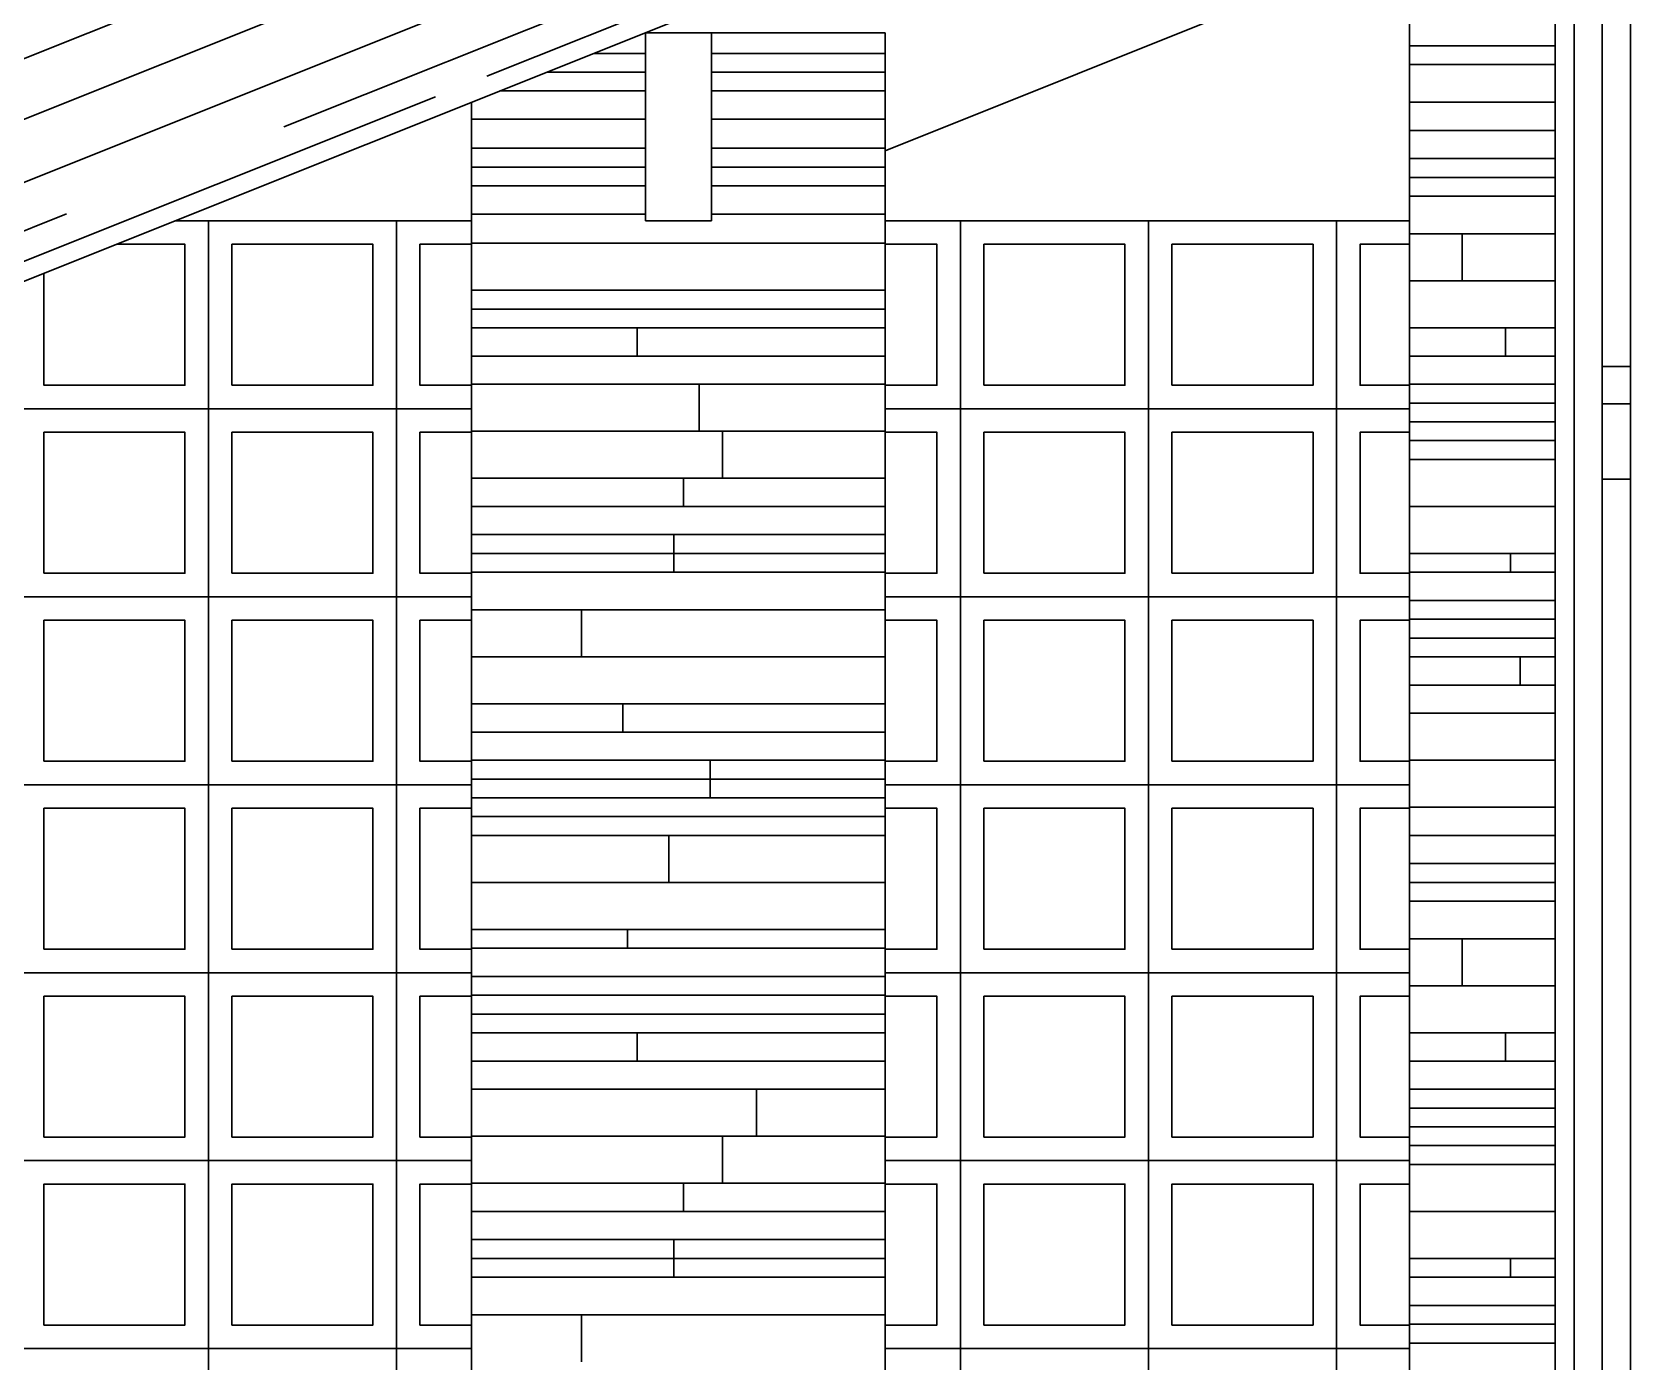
# Model space of a CAD drawing. Header units: millimetres. Extents: x -4228 to 27092, y -6721 to 984.
# Drawn here: x 22916.8 to 23087.8, y -2753.9 to -2612.4 of the extents above; entities that cross this region are included whole.
import ezdxf

# ---------------------------------------------------------------- set-up
doc = ezdxf.new("R2010")
doc.units = ezdxf.units.MM
doc.header["$LTSCALE"] = 50
for name, color, linetype in [('cobogo', 7, 'Continuous'), ('esquadrias', 3, 'Continuous'), ('estruturametalica', 2, 'Continuous'), ('hatch', 2, 'Continuous'), ('madeiramento', 2, 'Continuous'), ('PAREDES3', 2, 'Continuous'), ('pedras', 2, 'Continuous'), ('PENA01', 3, 'Continuous'), ('telhas', 3, 'Continuous')]:
    doc.layers.add(name, color=color, linetype=linetype)

msp = doc.modelspace()

# ---------------------------------------------------------------- hatches: boundary and pattern name
at = {"layer": 'hatch', "linetype": 'Continuous', "lineweight": 30}
h = msp.add_hatch(dxfattribs=at)
h.set_pattern_fill('AR-RROOF', color=3, scale=0.7, style=0)
h.set_pattern_definition([(21.8014, (18109.732, -4110.413), (29.71497, 31.035633), [266.7, -35.56, 88.9, -17.78]), (21.8014, (18128.386, -4093.376), (-25.29074, 15.35273), [53.34, -5.8674, 106.68, -13.335]), (21.8014, (18112.373, -4093.079), (81.419012, 45.397868), [142.24, -24.892, 71.12, -17.78])])
h.paths.add_polyline_path([(23004.28, -2603.56), (22975.69, -2603.56), (22973.69, -2598.56), (22875.16, -2637.97), (22877.16, -2642.97), (22905.75, -2642.97)])

# ---------------------------------------------------------------- linework, layer by layer
at = {"layer": 'cobogo', "color": 3, "linetype": 'Continuous', "lineweight": 30}
for points in [[(22915.52, -2639.06), (22915.52, -2652.46), (22935.52, -2652.46), (22935.52, -2632.46), (22932.02, -2632.46)], [(22915.52, -2639.06), (22915.52, -2652.46), (22935.52, -2652.46), (22935.52, -2632.46), (22932.02, -2632.46)], [(22915.52, -2639.06), (22915.52, -2652.46), (22935.52, -2652.46), (22935.52, -2632.46), (22932.02, -2632.46)], [(22915.52, -2639.06), (22915.52, -2652.46), (22935.52, -2652.46), (22935.52, -2632.46), (22932.02, -2632.46)], [(22963.52, -2632.46), (22955.52, -2632.46), (22955.52, -2652.46), (22963.52, -2652.46)], [(22963.52, -2632.46), (22955.52, -2632.46), (22955.52, -2652.46), (22963.52, -2652.46)], [(22963.52, -2632.46), (22955.52, -2632.46), (22955.52, -2652.46), (22963.52, -2652.46)], [(22963.52, -2632.46), (22955.52, -2632.46), (22955.52, -2652.46), (22963.52, -2652.46)], [(23007.52, -2652.46), (23015.52, -2652.46), (23015.52, -2632.46), (23007.52, -2632.46)], [(23007.52, -2652.46), (23015.52, -2652.46), (23015.52, -2632.46), (23007.52, -2632.46)], [(23007.52, -2652.46), (23015.52, -2652.46), (23015.52, -2632.46), (23007.52, -2632.46)], [(23007.52, -2652.46), (23015.52, -2652.46), (23015.52, -2632.46), (23007.52, -2632.46)], [(23063.29, -2632.46), (23055.52, -2632.46), (23055.52, -2652.46), (23063.29, -2652.46)], [(23063.29, -2632.46), (23055.52, -2632.46), (23055.52, -2652.46), (23063.29, -2652.46)], [(23063.29, -2632.46), (23055.52, -2632.46), (23055.52, -2652.46), (23063.29, -2652.46)], [(23063.29, -2632.46), (23055.52, -2632.46), (23055.52, -2652.46), (23063.29, -2652.46)], [(22918.02, -2638.06), (22918.02, -2649.96), (22933.02, -2649.96), (22933.02, -2634.96), (22925.77, -2634.96)], [(22918.02, -2638.06), (22918.02, -2649.96), (22933.02, -2649.96), (22933.02, -2634.96), (22925.77, -2634.96)], [(22918.02, -2638.06), (22918.02, -2649.96), (22933.02, -2649.96), (22933.02, -2634.96), (22925.77, -2634.96)], [(22918.02, -2638.06), (22918.02, -2649.96), (22933.02, -2649.96), (22933.02, -2634.96), (22925.77, -2634.96)], [(22963.52, -2634.96), (22958.02, -2634.96), (22958.02, -2649.96), (22963.52, -2649.96)], [(22963.52, -2634.96), (22958.02, -2634.96), (22958.02, -2649.96), (22963.52, -2649.96)], [(22963.52, -2634.96), (22958.02, -2634.96), (22958.02, -2649.96), (22963.52, -2649.96)], [(22963.52, -2634.96), (22958.02, -2634.96), (22958.02, -2649.96), (22963.52, -2649.96)], [(23007.52, -2649.96), (23013.02, -2649.96), (23013.02, -2634.96), (23007.52, -2634.96)], [(23007.52, -2649.96), (23013.02, -2649.96), (23013.02, -2634.96), (23007.52, -2634.96)], [(23007.52, -2649.96), (23013.02, -2649.96), (23013.02, -2634.96), (23007.52, -2634.96)], [(23007.52, -2649.96), (23013.02, -2649.96), (23013.02, -2634.96), (23007.52, -2634.96)], [(23063.29, -2634.96), (23058.02, -2634.96), (23058.02, -2649.96), (23063.29, -2649.96)], [(23063.29, -2634.96), (23058.02, -2634.96), (23058.02, -2649.96), (23063.29, -2649.96)], [(23063.29, -2634.96), (23058.02, -2634.96), (23058.02, -2649.96), (23063.29, -2649.96)], [(23063.29, -2634.96), (23058.02, -2634.96), (23058.02, -2649.96), (23063.29, -2649.96)], [(22963.52, -2652.46), (22955.52, -2652.46), (22955.52, -2672.46), (22963.52, -2672.46)], [(22963.52, -2652.46), (22955.52, -2652.46), (22955.52, -2672.46), (22963.52, -2672.46)], [(22963.52, -2652.46), (22955.52, -2652.46), (22955.52, -2672.46), (22963.52, -2672.46)], [(22963.52, -2652.46), (22955.52, -2652.46), (22955.52, -2672.46), (22963.52, -2672.46)], [(23007.52, -2672.46), (23015.52, -2672.46), (23015.52, -2652.46), (23007.52, -2652.46)], [(23007.52, -2672.46), (23015.52, -2672.46), (23015.52, -2652.46), (23007.52, -2652.46)], [(23007.52, -2672.46), (23015.52, -2672.46), (23015.52, -2652.46), (23007.52, -2652.46)], [(23007.52, -2672.46), (23015.52, -2672.46), (23015.52, -2652.46), (23007.52, -2652.46)], [(23063.29, -2652.46), (23055.52, -2652.46), (23055.52, -2672.46), (23063.29, -2672.46)], [(23063.29, -2652.46), (23055.52, -2652.46), (23055.52, -2672.46), (23063.29, -2672.46)], [(23063.29, -2652.46), (23055.52, -2652.46), (23055.52, -2672.46), (23063.29, -2672.46)], [(23063.29, -2652.46), (23055.52, -2652.46), (23055.52, -2672.46), (23063.29, -2672.46)], [(22963.52, -2654.96), (22958.02, -2654.96), (22958.02, -2669.96), (22963.52, -2669.96)], [(22963.52, -2654.96), (22958.02, -2654.96), (22958.02, -2669.96), (22963.52, -2669.96)], [(22963.52, -2654.96), (22958.02, -2654.96), (22958.02, -2669.96), (22963.52, -2669.96)], [(22963.52, -2654.96), (22958.02, -2654.96), (22958.02, -2669.96), (22963.52, -2669.96)], [(23007.52, -2669.96), (23013.02, -2669.96), (23013.02, -2654.96), (23007.52, -2654.96)], [(23007.52, -2669.96), (23013.02, -2669.96), (23013.02, -2654.96), (23007.52, -2654.96)], [(23007.52, -2669.96), (23013.02, -2669.96), (23013.02, -2654.96), (23007.52, -2654.96)], [(23007.52, -2669.96), (23013.02, -2669.96), (23013.02, -2654.96), (23007.52, -2654.96)], [(23063.29, -2654.96), (23058.02, -2654.96), (23058.02, -2669.96), (23063.29, -2669.96)], [(23063.29, -2654.96), (23058.02, -2654.96), (23058.02, -2669.96), (23063.29, -2669.96)], [(23063.29, -2654.96), (23058.02, -2654.96), (23058.02, -2669.96), (23063.29, -2669.96)], [(23063.29, -2654.96), (23058.02, -2654.96), (23058.02, -2669.96), (23063.29, -2669.96)], [(22963.52, -2672.46), (22955.52, -2672.46), (22955.52, -2692.46), (22963.52, -2692.46)], [(22963.52, -2672.46), (22955.52, -2672.46), (22955.52, -2692.46), (22963.52, -2692.46)], [(22963.52, -2672.46), (22955.52, -2672.46), (22955.52, -2692.46), (22963.52, -2692.46)], [(22963.52, -2672.46), (22955.52, -2672.46), (22955.52, -2692.46), (22963.52, -2692.46)], [(23007.52, -2692.46), (23015.52, -2692.46), (23015.52, -2672.46), (23007.52, -2672.46)], [(23007.52, -2692.46), (23015.52, -2692.46), (23015.52, -2672.46), (23007.52, -2672.46)], [(23007.52, -2692.46), (23015.52, -2692.46), (23015.52, -2672.46), (23007.52, -2672.46)], [(23007.52, -2692.46), (23015.52, -2692.46), (23015.52, -2672.46), (23007.52, -2672.46)], [(23063.29, -2672.46), (23055.52, -2672.46), (23055.52, -2692.46), (23063.29, -2692.46)], [(23063.29, -2672.46), (23055.52, -2672.46), (23055.52, -2692.46), (23063.29, -2692.46)], [(23063.29, -2672.46), (23055.52, -2672.46), (23055.52, -2692.46), (23063.29, -2692.46)], [(23063.29, -2672.46), (23055.52, -2672.46), (23055.52, -2692.46), (23063.29, -2692.46)], [(22963.52, -2674.96), (22958.02, -2674.96), (22958.02, -2689.96), (22963.52, -2689.96)], [(22963.52, -2674.96), (22958.02, -2674.96), (22958.02, -2689.96), (22963.52, -2689.96)], [(22963.52, -2674.96), (22958.02, -2674.96), (22958.02, -2689.96), (22963.52, -2689.96)], [(22963.52, -2674.96), (22958.02, -2674.96), (22958.02, -2689.96), (22963.52, -2689.96)], [(23007.52, -2689.96), (23013.02, -2689.96), (23013.02, -2674.96), (23007.52, -2674.96)], [(23007.52, -2689.96), (23013.02, -2689.96), (23013.02, -2674.96), (23007.52, -2674.96)], [(23007.52, -2689.96), (23013.02, -2689.96), (23013.02, -2674.96), (23007.52, -2674.96)], [(23007.52, -2689.96), (23013.02, -2689.96), (23013.02, -2674.96), (23007.52, -2674.96)], [(23063.29, -2674.96), (23058.02, -2674.96), (23058.02, -2689.96), (23063.29, -2689.96)], [(23063.29, -2674.96), (23058.02, -2674.96), (23058.02, -2689.96), (23063.29, -2689.96)], [(23063.29, -2674.96), (23058.02, -2674.96), (23058.02, -2689.96), (23063.29, -2689.96)], [(23063.29, -2674.96), (23058.02, -2674.96), (23058.02, -2689.96), (23063.29, -2689.96)], [(22963.52, -2692.46), (22955.52, -2692.46), (22955.52, -2712.46), (22963.52, -2712.46)], [(22963.52, -2692.46), (22955.52, -2692.46), (22955.52, -2712.46), (22963.52, -2712.46)], [(22963.52, -2692.46), (22955.52, -2692.46), (22955.52, -2712.46), (22963.52, -2712.46)], [(22963.52, -2692.46), (22955.52, -2692.46), (22955.52, -2712.46), (22963.52, -2712.46)], [(23007.52, -2712.46), (23015.52, -2712.46), (23015.52, -2692.46), (23007.52, -2692.46)], [(23007.52, -2712.46), (23015.52, -2712.46), (23015.52, -2692.46), (23007.52, -2692.46)], [(23007.52, -2712.46), (23015.52, -2712.46), (23015.52, -2692.46), (23007.52, -2692.46)], [(23007.52, -2712.46), (23015.52, -2712.46), (23015.52, -2692.46), (23007.52, -2692.46)], [(23063.29, -2692.46), (23055.52, -2692.46), (23055.52, -2712.46), (23063.29, -2712.46)], [(23063.29, -2692.46), (23055.52, -2692.46), (23055.52, -2712.46), (23063.29, -2712.46)], [(23063.29, -2692.46), (23055.52, -2692.46), (23055.52, -2712.46), (23063.29, -2712.46)], [(23063.29, -2692.46), (23055.52, -2692.46), (23055.52, -2712.46), (23063.29, -2712.46)], [(22963.52, -2694.96), (22958.02, -2694.96), (22958.02, -2709.96), (22963.52, -2709.96)], [(22963.52, -2694.96), (22958.02, -2694.96), (22958.02, -2709.96), (22963.52, -2709.96)], [(22963.52, -2694.96), (22958.02, -2694.96), (22958.02, -2709.96), (22963.52, -2709.96)], [(22963.52, -2694.96), (22958.02, -2694.96), (22958.02, -2709.96), (22963.52, -2709.96)], [(23007.52, -2709.96), (23013.02, -2709.96), (23013.02, -2694.96), (23007.52, -2694.96)], [(23007.52, -2709.96), (23013.02, -2709.96), (23013.02, -2694.96), (23007.52, -2694.96)], [(23007.52, -2709.96), (23013.02, -2709.96), (23013.02, -2694.96), (23007.52, -2694.96)], [(23007.52, -2709.96), (23013.02, -2709.96), (23013.02, -2694.96), (23007.52, -2694.96)], [(23063.29, -2694.96), (23058.02, -2694.96), (23058.02, -2709.96), (23063.29, -2709.96)], [(23063.29, -2694.96), (23058.02, -2694.96), (23058.02, -2709.96), (23063.29, -2709.96)], [(23063.29, -2694.96), (23058.02, -2694.96), (23058.02, -2709.96), (23063.29, -2709.96)], [(23063.29, -2694.96), (23058.02, -2694.96), (23058.02, -2709.96), (23063.29, -2709.96)], [(22963.52, -2712.46), (22955.52, -2712.46), (22955.52, -2732.46), (22963.52, -2732.46)], [(22963.52, -2712.46), (22955.52, -2712.46), (22955.52, -2732.46), (22963.52, -2732.46)], [(22963.52, -2712.46), (22955.52, -2712.46), (22955.52, -2732.46), (22963.52, -2732.46)], [(22963.52, -2712.46), (22955.52, -2712.46), (22955.52, -2732.46), (22963.52, -2732.46)], [(23007.52, -2732.46), (23015.52, -2732.46), (23015.52, -2712.46), (23007.52, -2712.46)], [(23007.52, -2732.46), (23015.52, -2732.46), (23015.52, -2712.46), (23007.52, -2712.46)], [(23007.52, -2732.46), (23015.52, -2732.46), (23015.52, -2712.46), (23007.52, -2712.46)], [(23007.52, -2732.46), (23015.52, -2732.46), (23015.52, -2712.46), (23007.52, -2712.46)], [(23063.29, -2712.46), (23055.52, -2712.46), (23055.52, -2732.46), (23063.29, -2732.46)], [(23063.29, -2712.46), (23055.52, -2712.46), (23055.52, -2732.46), (23063.29, -2732.46)], [(23063.29, -2712.46), (23055.52, -2712.46), (23055.52, -2732.46), (23063.29, -2732.46)], [(23063.29, -2712.46), (23055.52, -2712.46), (23055.52, -2732.46), (23063.29, -2732.46)], [(22963.52, -2714.96), (22958.02, -2714.96), (22958.02, -2729.96), (22963.52, -2729.96)], [(22963.52, -2714.96), (22958.02, -2714.96), (22958.02, -2729.96), (22963.52, -2729.96)], [(22963.52, -2714.96), (22958.02, -2714.96), (22958.02, -2729.96), (22963.52, -2729.96)], [(22963.52, -2714.96), (22958.02, -2714.96), (22958.02, -2729.96), (22963.52, -2729.96)], [(23007.52, -2729.96), (23013.02, -2729.96), (23013.02, -2714.96), (23007.52, -2714.96)], [(23007.52, -2729.96), (23013.02, -2729.96), (23013.02, -2714.96), (23007.52, -2714.96)], [(23007.52, -2729.96), (23013.02, -2729.96), (23013.02, -2714.96), (23007.52, -2714.96)], [(23007.52, -2729.96), (23013.02, -2729.96), (23013.02, -2714.96), (23007.52, -2714.96)], [(23063.29, -2714.96), (23058.02, -2714.96), (23058.02, -2729.96), (23063.29, -2729.96)], [(23063.29, -2714.96), (23058.02, -2714.96), (23058.02, -2729.96), (23063.29, -2729.96)], [(23063.29, -2714.96), (23058.02, -2714.96), (23058.02, -2729.96), (23063.29, -2729.96)], [(23063.29, -2714.96), (23058.02, -2714.96), (23058.02, -2729.96), (23063.29, -2729.96)], [(22963.52, -2732.46), (22955.52, -2732.46), (22955.52, -2752.46), (22963.52, -2752.46)], [(22963.52, -2732.46), (22955.52, -2732.46), (22955.52, -2752.46), (22963.52, -2752.46)], [(22963.52, -2732.46), (22955.52, -2732.46), (22955.52, -2752.46), (22963.52, -2752.46)], [(22963.52, -2732.46), (22955.52, -2732.46), (22955.52, -2752.46), (22963.52, -2752.46)], [(23007.52, -2752.46), (23015.52, -2752.46), (23015.52, -2732.46), (23007.52, -2732.46)], [(23007.52, -2752.46), (23015.52, -2752.46), (23015.52, -2732.46), (23007.52, -2732.46)], [(23007.52, -2752.46), (23015.52, -2752.46), (23015.52, -2732.46), (23007.52, -2732.46)], [(23007.52, -2752.46), (23015.52, -2752.46), (23015.52, -2732.46), (23007.52, -2732.46)], [(23063.29, -2732.46), (23055.52, -2732.46), (23055.52, -2752.46), (23063.29, -2752.46)], [(23063.29, -2732.46), (23055.52, -2732.46), (23055.52, -2752.46), (23063.29, -2752.46)], [(23063.29, -2732.46), (23055.52, -2732.46), (23055.52, -2752.46), (23063.29, -2752.46)], [(23063.29, -2732.46), (23055.52, -2732.46), (23055.52, -2752.46), (23063.29, -2752.46)], [(22963.52, -2734.96), (22958.02, -2734.96), (22958.02, -2749.96), (22963.52, -2749.96)], [(22963.52, -2734.96), (22958.02, -2734.96), (22958.02, -2749.96), (22963.52, -2749.96)], [(22963.52, -2734.96), (22958.02, -2734.96), (22958.02, -2749.96), (22963.52, -2749.96)], [(22963.52, -2734.96), (22958.02, -2734.96), (22958.02, -2749.96), (22963.52, -2749.96)], [(23007.52, -2749.96), (23013.02, -2749.96), (23013.02, -2734.96), (23007.52, -2734.96)], [(23007.52, -2749.96), (23013.02, -2749.96), (23013.02, -2734.96), (23007.52, -2734.96)], [(23007.52, -2749.96), (23013.02, -2749.96), (23013.02, -2734.96), (23007.52, -2734.96)], [(23007.52, -2749.96), (23013.02, -2749.96), (23013.02, -2734.96), (23007.52, -2734.96)], [(23063.29, -2734.96), (23058.02, -2734.96), (23058.02, -2749.96), (23063.29, -2749.96)], [(23063.29, -2734.96), (23058.02, -2734.96), (23058.02, -2749.96), (23063.29, -2749.96)], [(23063.29, -2734.96), (23058.02, -2734.96), (23058.02, -2749.96), (23063.29, -2749.96)], [(23063.29, -2734.96), (23058.02, -2734.96), (23058.02, -2749.96), (23063.29, -2749.96)], [(22963.52, -2752.46), (22955.52, -2752.46), (22955.52, -2772.46), (22963.52, -2772.46)], [(22963.52, -2752.46), (22955.52, -2752.46), (22955.52, -2772.46), (22963.52, -2772.46)], [(22963.52, -2752.46), (22955.52, -2752.46), (22955.52, -2772.46), (22963.52, -2772.46)], [(22963.52, -2752.46), (22955.52, -2752.46), (22955.52, -2772.46), (22963.52, -2772.46)], [(23007.52, -2772.46), (23015.52, -2772.46), (23015.52, -2752.46), (23007.52, -2752.46)], [(23007.52, -2772.46), (23015.52, -2772.46), (23015.52, -2752.46), (23007.52, -2752.46)], [(23007.52, -2772.46), (23015.52, -2772.46), (23015.52, -2752.46), (23007.52, -2752.46)], [(23007.52, -2772.46), (23015.52, -2772.46), (23015.52, -2752.46), (23007.52, -2752.46)], [(23063.29, -2752.46), (23055.52, -2752.46), (23055.52, -2772.46), (23063.29, -2772.46)], [(23063.29, -2752.46), (23055.52, -2752.46), (23055.52, -2772.46), (23063.29, -2772.46)], [(23063.29, -2752.46), (23055.52, -2752.46), (23055.52, -2772.46), (23063.29, -2772.46)], [(23063.29, -2752.46), (23055.52, -2752.46), (23055.52, -2772.46), (23063.29, -2772.46)]]:
    msp.add_lwpolyline(points, dxfattribs=at)
for points in [[(22935.52, -2652.46), (22955.52, -2652.46), (22955.52, -2632.46), (22935.52, -2632.46)], [(22935.52, -2652.46), (22955.52, -2652.46), (22955.52, -2632.46), (22935.52, -2632.46)], [(22935.52, -2652.46), (22955.52, -2652.46), (22955.52, -2632.46), (22935.52, -2632.46)], [(22935.52, -2652.46), (22955.52, -2652.46), (22955.52, -2632.46), (22935.52, -2632.46)], [(23015.52, -2652.46), (23035.52, -2652.46), (23035.52, -2632.46), (23015.52, -2632.46)], [(23015.52, -2652.46), (23035.52, -2652.46), (23035.52, -2632.46), (23015.52, -2632.46)], [(23015.52, -2652.46), (23035.52, -2652.46), (23035.52, -2632.46), (23015.52, -2632.46)], [(23015.52, -2652.46), (23035.52, -2652.46), (23035.52, -2632.46), (23015.52, -2632.46)], [(23035.52, -2652.46), (23055.52, -2652.46), (23055.52, -2632.46), (23035.52, -2632.46)], [(23035.52, -2652.46), (23055.52, -2652.46), (23055.52, -2632.46), (23035.52, -2632.46)], [(23035.52, -2652.46), (23055.52, -2652.46), (23055.52, -2632.46), (23035.52, -2632.46)], [(23035.52, -2652.46), (23055.52, -2652.46), (23055.52, -2632.46), (23035.52, -2632.46)], [(22938.02, -2649.96), (22953.02, -2649.96), (22953.02, -2634.96), (22938.02, -2634.96)], [(22938.02, -2649.96), (22953.02, -2649.96), (22953.02, -2634.96), (22938.02, -2634.96)], [(22938.02, -2649.96), (22953.02, -2649.96), (22953.02, -2634.96), (22938.02, -2634.96)], [(22938.02, -2649.96), (22953.02, -2649.96), (22953.02, -2634.96), (22938.02, -2634.96)], [(23018.02, -2649.96), (23033.02, -2649.96), (23033.02, -2634.96), (23018.02, -2634.96)], [(23018.02, -2649.96), (23033.02, -2649.96), (23033.02, -2634.96), (23018.02, -2634.96)], [(23018.02, -2649.96), (23033.02, -2649.96), (23033.02, -2634.96), (23018.02, -2634.96)], [(23018.02, -2649.96), (23033.02, -2649.96), (23033.02, -2634.96), (23018.02, -2634.96)], [(23038.02, -2649.96), (23053.02, -2649.96), (23053.02, -2634.96), (23038.02, -2634.96)], [(23038.02, -2649.96), (23053.02, -2649.96), (23053.02, -2634.96), (23038.02, -2634.96)], [(23038.02, -2649.96), (23053.02, -2649.96), (23053.02, -2634.96), (23038.02, -2634.96)], [(23038.02, -2649.96), (23053.02, -2649.96), (23053.02, -2634.96), (23038.02, -2634.96)], [(22915.52, -2672.46), (22935.52, -2672.46), (22935.52, -2652.46), (22915.52, -2652.46)], [(22915.52, -2672.46), (22935.52, -2672.46), (22935.52, -2652.46), (22915.52, -2652.46)], [(22915.52, -2672.46), (22935.52, -2672.46), (22935.52, -2652.46), (22915.52, -2652.46)], [(22915.52, -2672.46), (22935.52, -2672.46), (22935.52, -2652.46), (22915.52, -2652.46)], [(22935.52, -2672.46), (22955.52, -2672.46), (22955.52, -2652.46), (22935.52, -2652.46)], [(22935.52, -2672.46), (22955.52, -2672.46), (22955.52, -2652.46), (22935.52, -2652.46)], [(22935.52, -2672.46), (22955.52, -2672.46), (22955.52, -2652.46), (22935.52, -2652.46)], [(22935.52, -2672.46), (22955.52, -2672.46), (22955.52, -2652.46), (22935.52, -2652.46)], [(23015.52, -2672.46), (23035.52, -2672.46), (23035.52, -2652.46), (23015.52, -2652.46)], [(23015.52, -2672.46), (23035.52, -2672.46), (23035.52, -2652.46), (23015.52, -2652.46)], [(23015.52, -2672.46), (23035.52, -2672.46), (23035.52, -2652.46), (23015.52, -2652.46)], [(23015.52, -2672.46), (23035.52, -2672.46), (23035.52, -2652.46), (23015.52, -2652.46)], [(23035.52, -2672.46), (23055.52, -2672.46), (23055.52, -2652.46), (23035.52, -2652.46)], [(23035.52, -2672.46), (23055.52, -2672.46), (23055.52, -2652.46), (23035.52, -2652.46)], [(23035.52, -2672.46), (23055.52, -2672.46), (23055.52, -2652.46), (23035.52, -2652.46)], [(23035.52, -2672.46), (23055.52, -2672.46), (23055.52, -2652.46), (23035.52, -2652.46)], [(22918.02, -2669.96), (22933.02, -2669.96), (22933.02, -2654.96), (22918.02, -2654.96)], [(22918.02, -2669.96), (22933.02, -2669.96), (22933.02, -2654.96), (22918.02, -2654.96)], [(22918.02, -2669.96), (22933.02, -2669.96), (22933.02, -2654.96), (22918.02, -2654.96)], [(22918.02, -2669.96), (22933.02, -2669.96), (22933.02, -2654.96), (22918.02, -2654.96)], [(22938.02, -2669.96), (22953.02, -2669.96), (22953.02, -2654.96), (22938.02, -2654.96)], [(22938.02, -2669.96), (22953.02, -2669.96), (22953.02, -2654.96), (22938.02, -2654.96)], [(22938.02, -2669.96), (22953.02, -2669.96), (22953.02, -2654.96), (22938.02, -2654.96)], [(22938.02, -2669.96), (22953.02, -2669.96), (22953.02, -2654.96), (22938.02, -2654.96)], [(23018.02, -2669.96), (23033.02, -2669.96), (23033.02, -2654.96), (23018.02, -2654.96)], [(23018.02, -2669.96), (23033.02, -2669.96), (23033.02, -2654.96), (23018.02, -2654.96)], [(23018.02, -2669.96), (23033.02, -2669.96), (23033.02, -2654.96), (23018.02, -2654.96)], [(23018.02, -2669.96), (23033.02, -2669.96), (23033.02, -2654.96), (23018.02, -2654.96)], [(23038.02, -2669.96), (23053.02, -2669.96), (23053.02, -2654.96), (23038.02, -2654.96)], [(23038.02, -2669.96), (23053.02, -2669.96), (23053.02, -2654.96), (23038.02, -2654.96)], [(23038.02, -2669.96), (23053.02, -2669.96), (23053.02, -2654.96), (23038.02, -2654.96)], [(23038.02, -2669.96), (23053.02, -2669.96), (23053.02, -2654.96), (23038.02, -2654.96)], [(22915.52, -2692.46), (22935.52, -2692.46), (22935.52, -2672.46), (22915.52, -2672.46)], [(22915.52, -2692.46), (22935.52, -2692.46), (22935.52, -2672.46), (22915.52, -2672.46)], [(22915.52, -2692.46), (22935.52, -2692.46), (22935.52, -2672.46), (22915.52, -2672.46)], [(22915.52, -2692.46), (22935.52, -2692.46), (22935.52, -2672.46), (22915.52, -2672.46)], [(22935.52, -2692.46), (22955.52, -2692.46), (22955.52, -2672.46), (22935.52, -2672.46)], [(22935.52, -2692.46), (22955.52, -2692.46), (22955.52, -2672.46), (22935.52, -2672.46)], [(22935.52, -2692.46), (22955.52, -2692.46), (22955.52, -2672.46), (22935.52, -2672.46)], [(22935.52, -2692.46), (22955.52, -2692.46), (22955.52, -2672.46), (22935.52, -2672.46)], [(23015.52, -2692.46), (23035.52, -2692.46), (23035.52, -2672.46), (23015.52, -2672.46)], [(23015.52, -2692.46), (23035.52, -2692.46), (23035.52, -2672.46), (23015.52, -2672.46)], [(23015.52, -2692.46), (23035.52, -2692.46), (23035.52, -2672.46), (23015.52, -2672.46)], [(23015.52, -2692.46), (23035.52, -2692.46), (23035.52, -2672.46), (23015.52, -2672.46)], [(23035.52, -2692.46), (23055.52, -2692.46), (23055.52, -2672.46), (23035.52, -2672.46)], [(23035.52, -2692.46), (23055.52, -2692.46), (23055.52, -2672.46), (23035.52, -2672.46)], [(23035.52, -2692.46), (23055.52, -2692.46), (23055.52, -2672.46), (23035.52, -2672.46)], [(23035.52, -2692.46), (23055.52, -2692.46), (23055.52, -2672.46), (23035.52, -2672.46)], [(22918.02, -2689.96), (22933.02, -2689.96), (22933.02, -2674.96), (22918.02, -2674.96)], [(22918.02, -2689.96), (22933.02, -2689.96), (22933.02, -2674.96), (22918.02, -2674.96)], [(22918.02, -2689.96), (22933.02, -2689.96), (22933.02, -2674.96), (22918.02, -2674.96)], [(22918.02, -2689.96), (22933.02, -2689.96), (22933.02, -2674.96), (22918.02, -2674.96)], [(22938.02, -2689.96), (22953.02, -2689.96), (22953.02, -2674.96), (22938.02, -2674.96)], [(22938.02, -2689.96), (22953.02, -2689.96), (22953.02, -2674.96), (22938.02, -2674.96)], [(22938.02, -2689.96), (22953.02, -2689.96), (22953.02, -2674.96), (22938.02, -2674.96)], [(22938.02, -2689.96), (22953.02, -2689.96), (22953.02, -2674.96), (22938.02, -2674.96)], [(23018.02, -2689.96), (23033.02, -2689.96), (23033.02, -2674.96), (23018.02, -2674.96)], [(23018.02, -2689.96), (23033.02, -2689.96), (23033.02, -2674.96), (23018.02, -2674.96)], [(23018.02, -2689.96), (23033.02, -2689.96), (23033.02, -2674.96), (23018.02, -2674.96)], [(23018.02, -2689.96), (23033.02, -2689.96), (23033.02, -2674.96), (23018.02, -2674.96)], [(23038.02, -2689.96), (23053.02, -2689.96), (23053.02, -2674.96), (23038.02, -2674.96)], [(23038.02, -2689.96), (23053.02, -2689.96), (23053.02, -2674.96), (23038.02, -2674.96)], [(23038.02, -2689.96), (23053.02, -2689.96), (23053.02, -2674.96), (23038.02, -2674.96)], [(23038.02, -2689.96), (23053.02, -2689.96), (23053.02, -2674.96), (23038.02, -2674.96)], [(22915.52, -2712.46), (22935.52, -2712.46), (22935.52, -2692.46), (22915.52, -2692.46)], [(22915.52, -2712.46), (22935.52, -2712.46), (22935.52, -2692.46), (22915.52, -2692.46)], [(22915.52, -2712.46), (22935.52, -2712.46), (22935.52, -2692.46), (22915.52, -2692.46)], [(22915.52, -2712.46), (22935.52, -2712.46), (22935.52, -2692.46), (22915.52, -2692.46)], [(22935.52, -2712.46), (22955.52, -2712.46), (22955.52, -2692.46), (22935.52, -2692.46)], [(22935.52, -2712.46), (22955.52, -2712.46), (22955.52, -2692.46), (22935.52, -2692.46)], [(22935.52, -2712.46), (22955.52, -2712.46), (22955.52, -2692.46), (22935.52, -2692.46)], [(22935.52, -2712.46), (22955.52, -2712.46), (22955.52, -2692.46), (22935.52, -2692.46)], [(23015.52, -2712.46), (23035.52, -2712.46), (23035.52, -2692.46), (23015.52, -2692.46)], [(23015.52, -2712.46), (23035.52, -2712.46), (23035.52, -2692.46), (23015.52, -2692.46)], [(23015.52, -2712.46), (23035.52, -2712.46), (23035.52, -2692.46), (23015.52, -2692.46)], [(23015.52, -2712.46), (23035.52, -2712.46), (23035.52, -2692.46), (23015.52, -2692.46)], [(23035.52, -2712.46), (23055.52, -2712.46), (23055.52, -2692.46), (23035.52, -2692.46)], [(23035.52, -2712.46), (23055.52, -2712.46), (23055.52, -2692.46), (23035.52, -2692.46)], [(23035.52, -2712.46), (23055.52, -2712.46), (23055.52, -2692.46), (23035.52, -2692.46)], [(23035.52, -2712.46), (23055.52, -2712.46), (23055.52, -2692.46), (23035.52, -2692.46)], [(22918.02, -2709.96), (22933.02, -2709.96), (22933.02, -2694.96), (22918.02, -2694.96)], [(22918.02, -2709.96), (22933.02, -2709.96), (22933.02, -2694.96), (22918.02, -2694.96)], [(22918.02, -2709.96), (22933.02, -2709.96), (22933.02, -2694.96), (22918.02, -2694.96)], [(22918.02, -2709.96), (22933.02, -2709.96), (22933.02, -2694.96), (22918.02, -2694.96)], [(22938.02, -2709.96), (22953.02, -2709.96), (22953.02, -2694.96), (22938.02, -2694.96)], [(22938.02, -2709.96), (22953.02, -2709.96), (22953.02, -2694.96), (22938.02, -2694.96)], [(22938.02, -2709.96), (22953.02, -2709.96), (22953.02, -2694.96), (22938.02, -2694.96)], [(22938.02, -2709.96), (22953.02, -2709.96), (22953.02, -2694.96), (22938.02, -2694.96)], [(23018.02, -2709.96), (23033.02, -2709.96), (23033.02, -2694.96), (23018.02, -2694.96)], [(23018.02, -2709.96), (23033.02, -2709.96), (23033.02, -2694.96), (23018.02, -2694.96)], [(23018.02, -2709.96), (23033.02, -2709.96), (23033.02, -2694.96), (23018.02, -2694.96)], [(23018.02, -2709.96), (23033.02, -2709.96), (23033.02, -2694.96), (23018.02, -2694.96)], [(23038.02, -2709.96), (23053.02, -2709.96), (23053.02, -2694.96), (23038.02, -2694.96)], [(23038.02, -2709.96), (23053.02, -2709.96), (23053.02, -2694.96), (23038.02, -2694.96)], [(23038.02, -2709.96), (23053.02, -2709.96), (23053.02, -2694.96), (23038.02, -2694.96)], [(23038.02, -2709.96), (23053.02, -2709.96), (23053.02, -2694.96), (23038.02, -2694.96)], [(22915.52, -2732.46), (22935.52, -2732.46), (22935.52, -2712.46), (22915.52, -2712.46)], [(22915.52, -2732.46), (22935.52, -2732.46), (22935.52, -2712.46), (22915.52, -2712.46)], [(22915.52, -2732.46), (22935.52, -2732.46), (22935.52, -2712.46), (22915.52, -2712.46)], [(22915.52, -2732.46), (22935.52, -2732.46), (22935.52, -2712.46), (22915.52, -2712.46)], [(22935.52, -2732.46), (22955.52, -2732.46), (22955.52, -2712.46), (22935.52, -2712.46)], [(22935.52, -2732.46), (22955.52, -2732.46), (22955.52, -2712.46), (22935.52, -2712.46)], [(22935.52, -2732.46), (22955.52, -2732.46), (22955.52, -2712.46), (22935.52, -2712.46)], [(22935.52, -2732.46), (22955.52, -2732.46), (22955.52, -2712.46), (22935.52, -2712.46)], [(23015.52, -2732.46), (23035.52, -2732.46), (23035.52, -2712.46), (23015.52, -2712.46)], [(23015.52, -2732.46), (23035.52, -2732.46), (23035.52, -2712.46), (23015.52, -2712.46)], [(23015.52, -2732.46), (23035.52, -2732.46), (23035.52, -2712.46), (23015.52, -2712.46)], [(23015.52, -2732.46), (23035.52, -2732.46), (23035.52, -2712.46), (23015.52, -2712.46)], [(23035.52, -2732.46), (23055.52, -2732.46), (23055.52, -2712.46), (23035.52, -2712.46)], [(23035.52, -2732.46), (23055.52, -2732.46), (23055.52, -2712.46), (23035.52, -2712.46)], [(23035.52, -2732.46), (23055.52, -2732.46), (23055.52, -2712.46), (23035.52, -2712.46)], [(23035.52, -2732.46), (23055.52, -2732.46), (23055.52, -2712.46), (23035.52, -2712.46)], [(22918.02, -2729.96), (22933.02, -2729.96), (22933.02, -2714.96), (22918.02, -2714.96)], [(22918.02, -2729.96), (22933.02, -2729.96), (22933.02, -2714.96), (22918.02, -2714.96)], [(22918.02, -2729.96), (22933.02, -2729.96), (22933.02, -2714.96), (22918.02, -2714.96)], [(22918.02, -2729.96), (22933.02, -2729.96), (22933.02, -2714.96), (22918.02, -2714.96)], [(22938.02, -2729.96), (22953.02, -2729.96), (22953.02, -2714.96), (22938.02, -2714.96)], [(22938.02, -2729.96), (22953.02, -2729.96), (22953.02, -2714.96), (22938.02, -2714.96)], [(22938.02, -2729.96), (22953.02, -2729.96), (22953.02, -2714.96), (22938.02, -2714.96)], [(22938.02, -2729.96), (22953.02, -2729.96), (22953.02, -2714.96), (22938.02, -2714.96)], [(23018.02, -2729.96), (23033.02, -2729.96), (23033.02, -2714.96), (23018.02, -2714.96)], [(23018.02, -2729.96), (23033.02, -2729.96), (23033.02, -2714.96), (23018.02, -2714.96)], [(23018.02, -2729.96), (23033.02, -2729.96), (23033.02, -2714.96), (23018.02, -2714.96)], [(23018.02, -2729.96), (23033.02, -2729.96), (23033.02, -2714.96), (23018.02, -2714.96)], [(23038.02, -2729.96), (23053.02, -2729.96), (23053.02, -2714.96), (23038.02, -2714.96)], [(23038.02, -2729.96), (23053.02, -2729.96), (23053.02, -2714.96), (23038.02, -2714.96)], [(23038.02, -2729.96), (23053.02, -2729.96), (23053.02, -2714.96), (23038.02, -2714.96)], [(23038.02, -2729.96), (23053.02, -2729.96), (23053.02, -2714.96), (23038.02, -2714.96)], [(22915.52, -2752.46), (22935.52, -2752.46), (22935.52, -2732.46), (22915.52, -2732.46)], [(22915.52, -2752.46), (22935.52, -2752.46), (22935.52, -2732.46), (22915.52, -2732.46)], [(22915.52, -2752.46), (22935.52, -2752.46), (22935.52, -2732.46), (22915.52, -2732.46)], [(22915.52, -2752.46), (22935.52, -2752.46), (22935.52, -2732.46), (22915.52, -2732.46)], [(22935.52, -2752.46), (22955.52, -2752.46), (22955.52, -2732.46), (22935.52, -2732.46)], [(22935.52, -2752.46), (22955.52, -2752.46), (22955.52, -2732.46), (22935.52, -2732.46)], [(22935.52, -2752.46), (22955.52, -2752.46), (22955.52, -2732.46), (22935.52, -2732.46)], [(22935.52, -2752.46), (22955.52, -2752.46), (22955.52, -2732.46), (22935.52, -2732.46)], [(23015.52, -2752.46), (23035.52, -2752.46), (23035.52, -2732.46), (23015.52, -2732.46)], [(23015.52, -2752.46), (23035.52, -2752.46), (23035.52, -2732.46), (23015.52, -2732.46)], [(23015.52, -2752.46), (23035.52, -2752.46), (23035.52, -2732.46), (23015.52, -2732.46)], [(23015.52, -2752.46), (23035.52, -2752.46), (23035.52, -2732.46), (23015.52, -2732.46)], [(23035.52, -2752.46), (23055.52, -2752.46), (23055.52, -2732.46), (23035.52, -2732.46)], [(23035.52, -2752.46), (23055.52, -2752.46), (23055.52, -2732.46), (23035.52, -2732.46)], [(23035.52, -2752.46), (23055.52, -2752.46), (23055.52, -2732.46), (23035.52, -2732.46)], [(23035.52, -2752.46), (23055.52, -2752.46), (23055.52, -2732.46), (23035.52, -2732.46)], [(22918.02, -2749.96), (22933.02, -2749.96), (22933.02, -2734.96), (22918.02, -2734.96)], [(22918.02, -2749.96), (22933.02, -2749.96), (22933.02, -2734.96), (22918.02, -2734.96)], [(22918.02, -2749.96), (22933.02, -2749.96), (22933.02, -2734.96), (22918.02, -2734.96)], [(22918.02, -2749.96), (22933.02, -2749.96), (22933.02, -2734.96), (22918.02, -2734.96)], [(22938.02, -2749.96), (22953.02, -2749.96), (22953.02, -2734.96), (22938.02, -2734.96)], [(22938.02, -2749.96), (22953.02, -2749.96), (22953.02, -2734.96), (22938.02, -2734.96)], [(22938.02, -2749.96), (22953.02, -2749.96), (22953.02, -2734.96), (22938.02, -2734.96)], [(22938.02, -2749.96), (22953.02, -2749.96), (22953.02, -2734.96), (22938.02, -2734.96)], [(23018.02, -2749.96), (23033.02, -2749.96), (23033.02, -2734.96), (23018.02, -2734.96)], [(23018.02, -2749.96), (23033.02, -2749.96), (23033.02, -2734.96), (23018.02, -2734.96)], [(23018.02, -2749.96), (23033.02, -2749.96), (23033.02, -2734.96), (23018.02, -2734.96)], [(23018.02, -2749.96), (23033.02, -2749.96), (23033.02, -2734.96), (23018.02, -2734.96)], [(23038.02, -2749.96), (23053.02, -2749.96), (23053.02, -2734.96), (23038.02, -2734.96)], [(23038.02, -2749.96), (23053.02, -2749.96), (23053.02, -2734.96), (23038.02, -2734.96)], [(23038.02, -2749.96), (23053.02, -2749.96), (23053.02, -2734.96), (23038.02, -2734.96)], [(23038.02, -2749.96), (23053.02, -2749.96), (23053.02, -2734.96), (23038.02, -2734.96)], [(22915.52, -2772.46), (22935.52, -2772.46), (22935.52, -2752.46), (22915.52, -2752.46)], [(22915.52, -2772.46), (22935.52, -2772.46), (22935.52, -2752.46), (22915.52, -2752.46)], [(22915.52, -2772.46), (22935.52, -2772.46), (22935.52, -2752.46), (22915.52, -2752.46)], [(22915.52, -2772.46), (22935.52, -2772.46), (22935.52, -2752.46), (22915.52, -2752.46)], [(22935.52, -2772.46), (22955.52, -2772.46), (22955.52, -2752.46), (22935.52, -2752.46)], [(22935.52, -2772.46), (22955.52, -2772.46), (22955.52, -2752.46), (22935.52, -2752.46)], [(22935.52, -2772.46), (22955.52, -2772.46), (22955.52, -2752.46), (22935.52, -2752.46)], [(22935.52, -2772.46), (22955.52, -2772.46), (22955.52, -2752.46), (22935.52, -2752.46)], [(23015.52, -2772.46), (23035.52, -2772.46), (23035.52, -2752.46), (23015.52, -2752.46)], [(23015.52, -2772.46), (23035.52, -2772.46), (23035.52, -2752.46), (23015.52, -2752.46)], [(23015.52, -2772.46), (23035.52, -2772.46), (23035.52, -2752.46), (23015.52, -2752.46)], [(23015.52, -2772.46), (23035.52, -2772.46), (23035.52, -2752.46), (23015.52, -2752.46)], [(23035.52, -2772.46), (23055.52, -2772.46), (23055.52, -2752.46), (23035.52, -2752.46)], [(23035.52, -2772.46), (23055.52, -2772.46), (23055.52, -2752.46), (23035.52, -2752.46)], [(23035.52, -2772.46), (23055.52, -2772.46), (23055.52, -2752.46), (23035.52, -2752.46)], [(23035.52, -2772.46), (23055.52, -2772.46), (23055.52, -2752.46), (23035.52, -2752.46)]]:
    msp.add_lwpolyline(points, close=True, dxfattribs=at)
at = {"layer": 'esquadrias', "linetype": 'Continuous', "lineweight": 30}
for p, q in [((23078.79, -2592.46), (23078.79, -2829.96)), ((23080.79, -2829.96), (23080.79, -2592.46)), ((23080.79, -2619.96), (23080.79, -2829.96))]:
    msp.add_line(p, q, dxfattribs=at)
at = {"layer": 'esquadrias', "color": 2, "linetype": 'Continuous', "lineweight": 30}
for p, q in [((23083.79, -2829.96), (23083.79, -2592.46)), ((23086.79, -2829.96), (23086.79, -2592.46)), ((23083.79, -2619.96), (23083.79, -2829.96))]:
    msp.add_line(p, q, dxfattribs=at)
for points in [[(23083.79, -2647.96), (23086.79, -2647.96), (23086.79, -2651.96), (23083.79, -2651.96)], [(23083.79, -2651.96), (23086.79, -2651.96), (23086.79, -2659.96), (23083.79, -2659.96)]]:
    msp.add_lwpolyline(points, close=True, dxfattribs=at)
at = {"layer": 'estruturametalica', "color": 3, "linetype": 'Continuous', "lineweight": 30}
msp.add_lwpolyline([(22982.02, -2632.46), (22989.02, -2632.46), (22989.02, -2612.46), (22982.02, -2612.46)], close=True, dxfattribs=at)
at = {"layer": 'madeiramento', "color": 3, "linetype": 'Continuous', "lineweight": 30}
for p, q in [((22973.69, -2598.56), (22875.16, -2637.97)), ((23063.29, -2602.66), (23007.52, -2625.04)), ((23004.28, -2603.56), (22905.75, -2642.97))]:
    msp.add_line(p, q, dxfattribs=at)
at = {"layer": 'PAREDES3', "color": 7, "linetype": 'Continuous', "lineweight": 30}
msp.add_line((23063.29, -2579.86), (23063.29, -2872.46), dxfattribs=at)
at = {"layer": 'PAREDES3', "color": 3, "linetype": 'Continuous', "lineweight": 30}
for p, q in [((22989.02, -2612.46), (22982.02, -2612.46)), ((22963.52, -2872.46), (22963.52, -2619.86)), ((22963.52, -2632.46), (22932.02, -2632.46)), ((23063.29, -2632.46), (23007.52, -2632.46))]:
    msp.add_line(p, q, dxfattribs=at)
at = {"layer": 'pedras', "color": 53, "linetype": 'Continuous', "lineweight": 30}
for p, q in [((22976.52, -2614.66), (22982.02, -2614.66)), ((22989.02, -2614.66), (23007.52, -2614.66)), ((22971.52, -2616.66), (22982.02, -2616.66)), ((22989.02, -2616.66), (23007.52, -2616.66)), ((22966.52, -2618.66), (22982.02, -2618.66)), ((22989.02, -2618.66), (23007.52, -2618.66)), ((22963.52, -2621.66), (22982.02, -2621.66)), ((22989.02, -2621.66), (23007.52, -2621.66)), ((22963.52, -2624.76), (22982.02, -2624.76)), ((22989.02, -2624.76), (23007.52, -2624.76)), ((22963.52, -2626.76), (22982.02, -2626.76)), ((22989.02, -2626.76), (23007.52, -2626.76)), ((22963.52, -2628.76), (22982.02, -2628.76)), ((22989.02, -2628.76), (23007.52, -2628.76)), ((22963.52, -2631.76), (22982.02, -2631.76)), ((22989.02, -2631.76), (23007.52, -2631.76)), ((22963.52, -2634.86), (23007.52, -2634.86)), ((22963.52, -2639.86), (23007.52, -2639.86)), ((22963.52, -2641.86), (23007.52, -2641.86)), ((22963.52, -2643.86), (23007.52, -2643.86)), ((22981.14, -2646.86), (22981.14, -2643.86)), ((22963.52, -2646.86), (23007.52, -2646.86)), ((22963.52, -2649.86), (23007.52, -2649.86)), ((22987.71, -2654.86), (22987.71, -2649.86)), ((22963.52, -2654.86), (23007.52, -2654.86)), ((22990.19, -2659.86), (22990.19, -2654.86)), ((22963.52, -2659.86), (23007.52, -2659.86)), ((22986.05, -2662.86), (22986.05, -2659.86)), ((22963.52, -2662.86), (23007.52, -2662.86)), ((22963.52, -2665.86), (23007.52, -2665.86)), ((22985.02, -2669.86), (22985.02, -2665.86)), ((22963.52, -2667.86), (23007.52, -2667.86)), ((22963.52, -2669.86), (23007.52, -2669.86)), ((22963.52, -2673.86), (23007.52, -2673.86)), ((22975.2, -2678.86), (22975.2, -2673.86)), ((22963.52, -2678.86), (23007.52, -2678.86)), ((22963.52, -2683.86), (23007.52, -2683.86)), ((22979.59, -2686.86), (22979.59, -2683.86)), ((22963.52, -2686.86), (23007.52, -2686.86)), ((22963.52, -2689.86), (23007.52, -2689.86)), ((22988.9, -2693.86), (22988.9, -2689.86)), ((22963.52, -2691.86), (23007.52, -2691.86)), ((22963.52, -2693.86), (23007.52, -2693.86)), ((22963.52, -2695.86), (23007.52, -2695.86)), ((22963.52, -2697.86), (23007.52, -2697.86)), ((22984.5, -2702.86), (22984.5, -2697.86)), ((22963.52, -2702.86), (23007.52, -2702.86)), ((22963.52, -2707.86), (23007.52, -2707.86)), ((22980.11, -2709.86), (22980.11, -2707.86)), ((22963.52, -2709.86), (23007.52, -2709.86)), ((22963.52, -2712.86), (23007.52, -2712.86)), ((22963.52, -2714.86), (23007.52, -2714.86)), ((22963.52, -2716.86), (23007.52, -2716.86)), ((22963.52, -2718.86), (23007.52, -2718.86)), ((22981.14, -2721.86), (22981.14, -2718.86)), ((22963.52, -2721.86), (23007.52, -2721.86)), ((22963.52, -2724.86), (23007.52, -2724.86)), ((22993.81, -2729.86), (22993.81, -2724.86)), ((22963.52, -2729.86), (23007.52, -2729.86)), ((22990.19, -2734.86), (22990.19, -2729.86)), ((22963.52, -2734.86), (23007.52, -2734.86)), ((22986.05, -2737.86), (22986.05, -2734.86)), ((22963.52, -2737.86), (23007.52, -2737.86)), ((22963.52, -2740.86), (23007.52, -2740.86)), ((22985.02, -2744.86), (22985.02, -2740.86)), ((22963.52, -2742.86), (23007.52, -2742.86)), ((22963.52, -2744.86), (23007.52, -2744.86)), ((22963.52, -2748.86), (23007.52, -2748.86)), ((22975.2, -2753.86), (22975.2, -2748.86))]:
    msp.add_line(p, q, dxfattribs=at)
at = {"layer": 'pedras', "color": 55, "linetype": 'Continuous', "lineweight": 30}
for p, q in [((23063.29, -2613.86), (23078.79, -2613.86)), ((23063.29, -2615.86), (23078.79, -2615.86)), ((23063.29, -2619.86), (23078.79, -2619.86)), ((23063.29, -2622.86), (23078.79, -2622.86)), ((23063.29, -2625.86), (23078.79, -2625.86)), ((23063.29, -2627.86), (23078.79, -2627.86)), ((23063.29, -2629.86), (23078.79, -2629.86)), ((23063.29, -2633.86), (23078.79, -2633.86)), ((23068.87, -2638.86), (23068.87, -2633.86)), ((23063.29, -2638.86), (23078.79, -2638.86)), ((23063.29, -2643.86), (23078.79, -2643.86)), ((23073.5, -2646.86), (23073.5, -2643.86)), ((23063.29, -2646.86), (23078.79, -2646.86)), ((23063.29, -2649.86), (23078.79, -2649.86)), ((23063.29, -2651.86), (23078.79, -2651.86)), ((23063.29, -2653.86), (23078.79, -2653.86)), ((23063.29, -2655.86), (23078.79, -2655.86)), ((23063.29, -2657.86), (23078.79, -2657.86)), ((23063.29, -2662.86), (23078.79, -2662.86)), ((23063.29, -2667.86), (23078.79, -2667.86)), ((23074.02, -2669.86), (23074.02, -2667.86)), ((23063.29, -2669.86), (23078.79, -2669.86)), ((23063.29, -2672.86), (23078.79, -2672.86)), ((23063.29, -2674.86), (23078.79, -2674.86)), ((23063.29, -2676.86), (23078.79, -2676.86)), ((23063.29, -2678.86), (23078.79, -2678.86)), ((23075.05, -2681.86), (23075.05, -2678.86)), ((23063.29, -2681.86), (23078.79, -2681.86)), ((23063.29, -2684.86), (23078.79, -2684.86)), ((23063.29, -2689.86), (23078.79, -2689.86)), ((23063.29, -2694.86), (23078.79, -2694.86)), ((23063.29, -2697.86), (23078.79, -2697.86)), ((23063.29, -2700.86), (23078.79, -2700.86)), ((23063.29, -2702.86), (23078.79, -2702.86)), ((23063.29, -2704.86), (23078.79, -2704.86)), ((23063.29, -2708.86), (23078.79, -2708.86)), ((23068.87, -2713.86), (23068.87, -2708.86)), ((23063.29, -2713.86), (23078.79, -2713.86)), ((23063.29, -2718.86), (23078.79, -2718.86)), ((23073.5, -2721.86), (23073.5, -2718.86)), ((23063.29, -2721.86), (23078.79, -2721.86)), ((23063.29, -2724.86), (23078.79, -2724.86)), ((23063.29, -2726.86), (23078.79, -2726.86)), ((23063.29, -2728.86), (23078.79, -2728.86)), ((23063.29, -2730.86), (23078.79, -2730.86)), ((23063.29, -2732.86), (23078.79, -2732.86)), ((23063.29, -2737.86), (23078.79, -2737.86)), ((23063.29, -2742.86), (23078.79, -2742.86)), ((23074.02, -2744.86), (23074.02, -2742.86)), ((23063.29, -2744.86), (23078.79, -2744.86)), ((23063.29, -2747.86), (23078.79, -2747.86)), ((23063.29, -2749.86), (23078.79, -2749.86)), ((23063.29, -2751.86), (23078.79, -2751.86))]:
    msp.add_line(p, q, dxfattribs=at)
at = {"layer": 'PENA01', "color": 3, "linetype": 'Continuous', "lineweight": 30}
for p, q in [((22982.02, -2612.46), (23007.52, -2612.46)), ((23007.52, -2612.46), (23007.52, -2872.46)), ((22963.52, -2619.86), (22963.52, -2852.46))]:
    msp.add_line(p, q, dxfattribs=at)
at = {"layer": 'telhas', "color": 3, "linetype": 'Continuous', "lineweight": 30}
msp.add_line((23435.52, -2407.37), (22872.94, -2632.4), dxfattribs=at)

doc.saveas('drawing.dxf')
